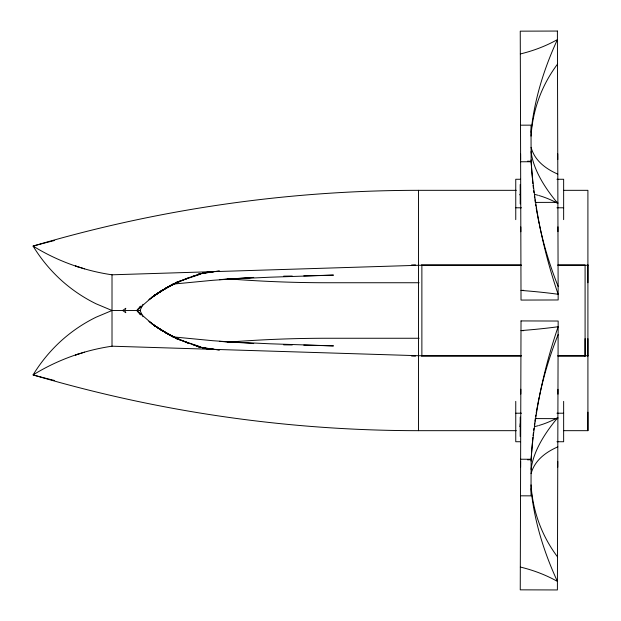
<?xml version="1.0" encoding="UTF-8"?>
<svg xmlns="http://www.w3.org/2000/svg" width="621" height="621" viewBox="0 0 621 621"><rect width="100%" height="100%" fill="white"/><g stroke="black" fill="none" stroke-linecap="round" stroke-linejoin="round"><path stroke-width="0.93" d="M84.487 268.854L75.529 266.021L84.487 268.854A207.779 207.398 90 0 0 112.013 274.8L418.484 265.283L418.492 264.794M421.876 265.283L421.876 355.717M520.623 461.31L520.6 467.108M557.767 461.419L557.751 467.217M585.091 265.283L585.091 356.089L585.091 338.655M563.713 430.671L587.916 430.671L587.916 412.173M587.916 356.206L587.916 338.655M587.916 282.741L587.916 264.794L587.908 265.283L557.899 265.283M520.188 436.478L520.235 417.11M520.825 389.22L520.809 394.071M557.968 389.328L557.953 394.18M520.212 425.944L520.204 426.86L520.212 423.739M125.473 309.367L125.791 308.288L122.647 310.5L112.013 310.5L96.069 303.793A151.477 151.198 -90 0 1 60.431 279.481C49.82 269.693 40.59 258.421 33.084 246.087A589.671 280.063 0 0 1 54.64 240.482M143.04 304.274L140.012 310.5L143.04 316.726M139.601 307.411L140.633 306.169L137.148 309.879M137.404 309.98L152.665 296.706L148.986 299.726L161.941 290.457L170.1 285.986L154.443 295.332L161.941 290.457L173.639 284.239L164.984 288.571L177.148 282.609L168.004 286.786L180.618 281.072L170.992 285.101L187.449 278.332M153.441 296.163L162.943 289.774L153.457 296.17M112.013 310.5L96.069 317.207A151.477 151.198 90 0 0 60.431 341.519C49.82 351.307 40.59 362.579 33.084 374.913A589.671 280.063 0 0 0 54.64 380.518M175.099 282.92L188.768 277.851M185.128 279.008L189.172 277.517M176.24 282.338L200.358 274.21M84.487 352.146L75.529 354.979L84.487 352.146A207.779 207.398 -90 0 1 112.013 346.2L418.484 355.717L521.353 355.717M188.877 277.634L196.873 275.033M192.595 276.376L195.351 275.514M195.553 275.437L194.132 275.864L199.108 274.404M204.123 273.294L205.365 273.015M213.663 271.68L202.819 272.93L219.648 270.997M211.016 271.951L198.138 274.179L213.942 271.664M172.304 284.185L212.708 280.304L253.725 277.424L219.384 279.621M215.425 271.501L218.957 271.144M527.617 459.858L531.118 459.618A493.066 450.908 -59.1 0 1 558.147 326.731A117.617 16.061 -2.1 0 1 520.996 330.582A87.771 27.953 0.2 0 1 523.666 330.683M219.454 279.621L269.809 277.214L333.477 275.119L303.754 275.895M411.599 264.942L415.465 264.856M283.657 276.151L292.266 276.042M520.522 125.178L531.009 125.147L531.118 161.739L520.623 161.77M535.977 202.415L557.883 202.353M520.545 179.267L515.756 179.267L515.756 219.632M556.936 179.267L563.643 179.267L563.643 219.632M77.749 266.782A207.779 207.398 -90 0 1 33.084 246.087A1294.769 1230.162 0 0 1 418.484 190.329L516.268 190.329M563.705 190.329L587.908 190.329L587.916 430.671M515.756 207.794L521.5 207.794M556.936 207.794L563.643 207.794M421.395 264.911L521.112 264.911M557.899 264.911L585.005 264.911M418.484 265.283L521.345 265.283M419.121 282.741L326.964 282.741A591.549 277.385 0 0 1 227.767 278.813M123.494 310.5L136.884 310.5M137.086 310.5L140.129 310.5M419.121 338.259L326.964 338.259A591.549 277.385 0 0 0 227.767 342.187M557.899 355.717L587.916 355.717M421.395 356.089L521.112 356.089M557.899 356.089L585.005 356.089M515.756 413.206L521.5 413.206M556.936 413.206L563.643 413.206M77.749 354.218A207.779 207.398 90 0 0 33.084 374.913A1294.769 1230.162 0 0 0 418.484 430.671L516.268 430.671M520.545 441.733L515.756 441.733L515.756 401.368M556.936 441.733L563.643 441.733L563.643 401.368M535.977 418.585L557.883 418.647M520.623 459.23L531.118 459.261L531.009 495.853L520.522 495.822M283.657 344.849L292.266 344.958M303.754 345.105L333.477 345.881L269.809 343.786L219.454 341.379M411.599 356.058L415.465 356.144M252.716 343.514L253.725 343.576L212.708 340.696L172.304 336.815M219.384 341.379L232.215 342.179M527.617 161.142L531.118 161.382A493.066 450.908 59.1 0 0 558.147 294.269A117.617 16.061 2.1 0 0 520.996 290.418A87.771 27.953 -0.2 0 0 523.666 290.317M213.663 349.32L203.308 348.334L208.85 348.738L198.138 346.821L213.942 349.336M215.425 349.499L219.648 350.003M212.941 349.266L208.043 348.536M218.957 349.856L202.819 348.07L208.928 348.917M204.123 347.706L205.365 347.985M200.358 346.79L176.24 338.662M185.128 341.992L199.108 346.596M195.506 345.563L197.695 346.192L194.132 345.136L196.873 345.967M192.595 344.624L195.351 345.486M185.563 342.163L189.172 343.483M175.099 338.08L188.768 343.149M187.449 342.668L170.992 335.899L180.618 339.928L168.004 334.214L177.148 338.391L164.984 332.429L173.639 336.761L161.941 330.543L154.443 325.668L170.1 335.014L158.867 328.556L151.726 323.51L162.943 331.226L153.457 324.83M158.867 328.556L166.537 333.174L153.441 324.837M122.647 310.5L125.791 312.712L125.473 311.633M155.778 326.475L148.986 321.274L152.665 324.294L137.404 311.02M137.148 311.121L140.633 314.831L139.601 313.589M557.953 226.82L557.968 231.672M520.809 226.929L520.825 231.78M557.751 153.783L557.767 159.581M520.6 153.892L520.623 159.69M520.212 195.056L520.204 194.14L520.204 194.916M520.188 184.522L520.235 203.89M418.484 355.717L418.492 356.206M418.484 190.329L418.484 430.671M112.013 274.8L112.013 346.2M520.32 567.051A117.617 84.277 3.4 0 1 557.425 581.411A493.066 292.77 25.8 0 1 531.033 488.774M557.495 556.851A418.865 234.133 -22.2 0 1 531.04 484.885M531.11 461.139A418.865 382.171 50.6 0 1 532.337 442.897M532.508 441.081A418.865 382.171 50.6 0 1 532.865 437.456M533.059 435.639A418.865 382.171 50.6 0 1 533.369 432.93M533.687 430.213A418.865 382.171 50.6 0 1 533.913 428.412M534.394 424.811A418.865 382.171 50.6 0 1 534.642 423.01M534.898 421.209A418.865 382.171 50.6 0 1 535.302 418.523M535.581 416.73A418.865 382.171 50.6 0 1 535.869 414.937M536.164 413.151A418.865 382.171 50.6 0 1 537.266 406.91M537.429 406.018A418.865 382.171 50.6 0 1 539.191 397.161M539.377 396.276A418.865 382.171 50.6 0 1 558.124 334.626M531.079 473.66A493.066 125.442 21.2 0 1 557.805 446.872M531.087 469.383A418.865 129.059 -19.2 0 1 557.891 417.498A87.771 81.63 0.2 0 1 539.137 425.408M538.283 425.657A87.771 81.63 0.2 0 1 534.836 426.573M558.124 286.374A418.865 382.171 -50.6 0 1 539.377 224.724M539.191 223.839A418.865 382.171 -50.6 0 1 537.429 214.982M537.266 214.09A418.865 382.171 -50.6 0 1 536.164 207.849M535.869 206.063A418.865 382.171 -50.6 0 1 535.581 204.27M535.302 202.477A418.865 382.171 -50.6 0 1 534.898 199.791M534.642 197.99A418.865 382.171 -50.6 0 1 534.394 196.189M533.913 192.588A418.865 382.171 -50.6 0 1 533.687 190.787M533.369 188.07A418.865 382.171 -50.6 0 1 533.059 185.361M532.865 183.544A418.865 382.171 -50.6 0 1 532.508 179.919M532.337 178.103A418.865 382.171 -50.6 0 1 531.11 159.861M557.805 174.128A493.066 125.442 -21.2 0 1 531.079 147.34M531.087 151.617A418.865 129.059 19.2 0 0 557.891 203.502A87.771 81.63 -0.2 0 0 539.137 195.592M534.836 194.427A87.771 81.63 -0.2 0 1 538.283 195.343M520.32 53.949A117.617 84.277 -3.4 0 0 557.425 39.589A493.066 292.77 -25.8 0 0 531.033 132.226M531.04 136.115A418.865 234.133 22.2 0 1 557.495 64.149M521.019 320.925L520.251 589.841L557.394 589.95L558.163 321.034L521.019 320.925M155.778 294.525L151.726 297.49L166.537 287.826L155.778 294.525M210.604 272.021L203.308 272.666L210.604 272.021M557.394 31.05L520.251 31.159L521.019 300.075L558.163 299.966L557.394 31.05M209.401 348.839L203.308 348.334L210.604 348.979L209.401 348.839"/></g></svg>
